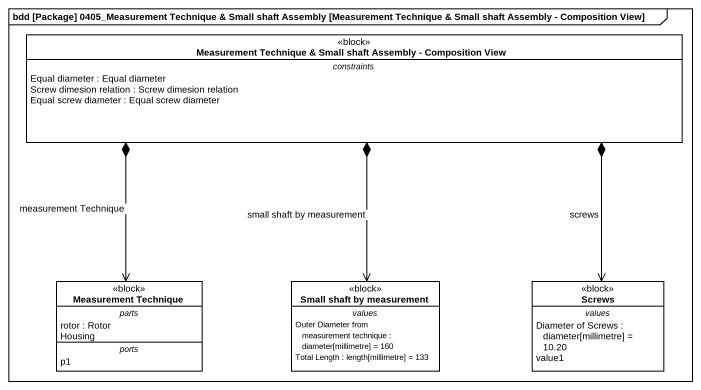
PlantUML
@startuml
mainframe bdd [Package] 0405_Measurement Technique & Small shaft Assembly [Measurement Technique & Small shaft Assembly - Composition View]
hide circle
hide empty members
class "Measurement Technique & Small shaft Assembly - Composition View" as Measurement_Technique_Small <<block>> {
  -- constraints --
  Equal diameter : Equal diameter
  Screw dimesion relation : Screw dimesion relation
  Equal screw diameter : Equal screw diameter
}
class "Measurement Technique" as Measurement_Technique <<block>> {
  -- parts --
  rotor : Rotor
  Housing
  -- ports --
  p1
}
class "Small shaft by measurement" as Small_shaft_by_measurement <<block>> {
  -- values --
  Outer Diameter from measurement technique : diameter[millimetre] = 160
  Total Length : length[millimetre] = 133
}
class Screws <<block>> {
  -- values --
  Diameter of Screws : diameter[millimetre] = 10.20
  value1
}
Measurement_Technique_Small *--> "measurement Technique" Measurement_Technique
Measurement_Technique_Small *--> "small shaft by measurement" Small_shaft_by_measurement
Measurement_Technique_Small *--> "screws" Screws
@enduml
